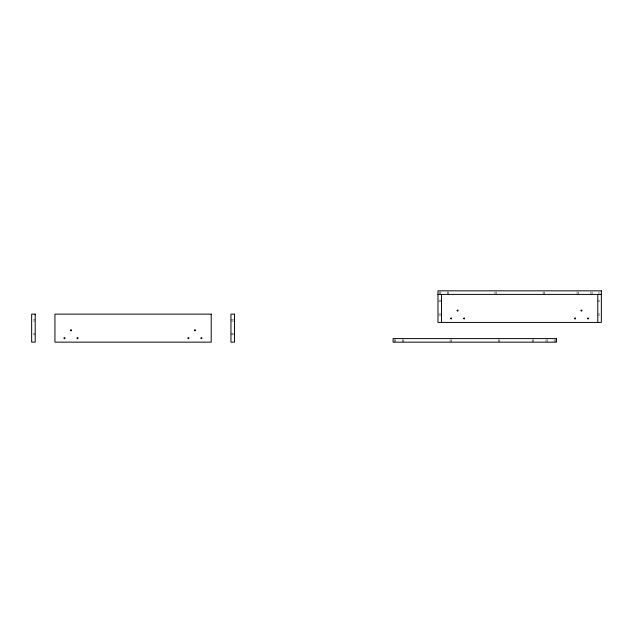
<?xml version="1.0" encoding="UTF-8"?>
<svg xmlns="http://www.w3.org/2000/svg" width="633" height="633" viewBox="0 0 633 633"><rect width="100%" height="100%" fill="white"/><g stroke="black" fill="none" stroke-linecap="round" stroke-linejoin="round"><path stroke-width="0.47" stroke-dasharray="3.17 2.37" d="M438.859 300.121L441.525 300.121M597.797 300.121L599.578 300.121M438.859 301.308L441.525 301.308M597.797 301.308L599.578 301.308M438.859 313.936L441.525 313.936M597.797 313.936L599.578 313.936M438.859 315.115L441.525 315.115M597.797 315.115L599.578 315.115M33.422 319.855L35.203 319.855M230.942 319.855L233.601 319.855M33.422 321.042L35.203 321.042M230.942 321.042L233.601 321.042M33.422 333.67L35.203 333.67M230.942 333.67L233.601 333.67M33.422 334.849L35.203 334.849M230.942 334.849L233.601 334.849M598.984 291.734L598.984 294.4M592.077 291.734L592.077 294.4M590.89 291.734L590.89 294.4M578.261 291.734L578.261 294.4M577.082 291.734L577.082 294.4M555.283 339.486L555.283 342.152M554.104 339.486L554.104 342.152M547.197 339.486L547.197 342.152M546.01 339.486L546.01 342.152M544.325 291.734L544.325 294.4M543.138 291.734L543.138 294.4M533.382 339.486L533.382 342.152M532.203 339.486L532.203 342.152M499.445 339.486L499.445 342.152M498.258 339.486L498.258 342.152M496.177 291.734L496.177 294.4M494.998 291.734L494.998 294.4M451.297 339.486L451.297 342.152M450.118 339.486L450.118 342.152M448.433 291.734L448.433 294.4M447.246 291.734L447.246 294.4M440.339 291.734L440.339 294.4M439.152 291.734L439.152 294.4M403.545 339.486L403.545 342.152M402.366 339.486L402.366 342.152M395.459 339.486L395.459 342.152M394.272 339.486L394.272 342.152"/><path stroke-width="0.95" d="M437.973 294.4L601.35 294.4M597.797 294.4L597.797 322.419M441.525 294.4L441.525 322.419M64.028 338.054C64.756 340.309 65.785 336.455 64.028 338.054M70.54 330.157C71.268 332.42 72.297 328.567 70.54 330.157M77.052 338.054C77.78 340.309 78.808 336.455 77.052 338.054M187.946 338.054C188.674 340.309 189.702 336.455 187.946 338.054M194.458 330.157C195.186 332.42 196.214 328.567 194.458 330.157M200.97 338.054C201.69 340.309 202.726 336.455 200.97 338.054M450.617 318.32C451.345 320.583 452.381 316.722 450.617 318.32M457.129 310.431C457.857 312.686 458.885 308.833 457.129 310.431M463.641 318.32C464.369 320.583 465.397 316.722 463.641 318.32M574.535 318.32C575.262 320.583 576.291 316.722 574.535 318.32M581.047 310.431C581.774 312.686 582.803 308.833 581.047 310.431M587.559 318.32C588.286 320.583 589.315 316.722 587.559 318.32M601.35 290.848L437.973 290.848L437.973 322.419L601.35 322.419L601.35 290.848M35.203 314.134L31.65 314.134L31.65 342.152L35.203 342.152L35.203 314.134M211.208 314.134L54.936 314.134L54.936 342.152L211.208 342.152L211.208 314.134M234.495 314.134L230.942 314.134L230.942 342.152L234.495 342.152L234.495 314.134M556.47 338.6L393.093 338.6L393.093 342.152L556.47 342.152L556.47 338.6"/></g></svg>
